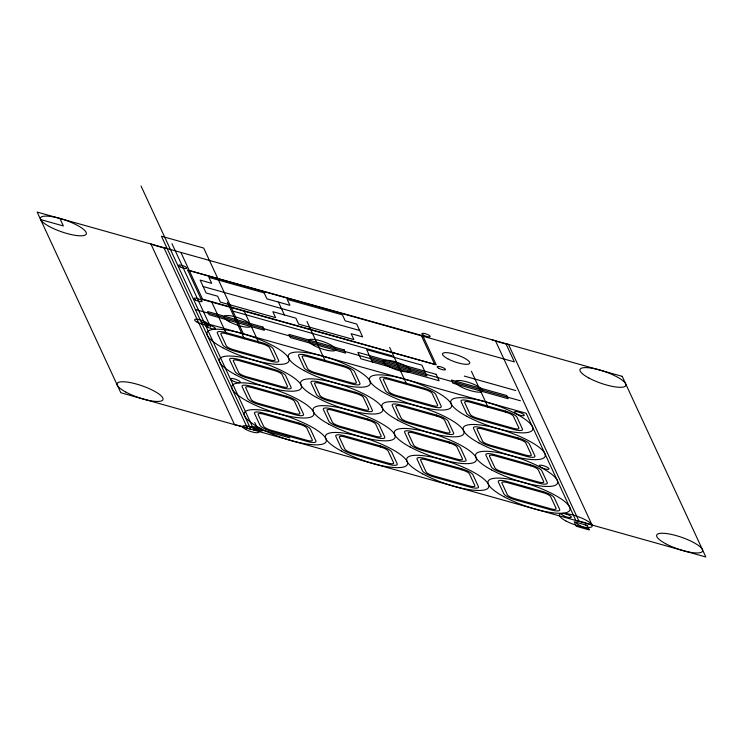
<?xml version="1.0" encoding="UTF-8"?>
<svg xmlns="http://www.w3.org/2000/svg" width="743" height="743" viewBox="0 0 743 743"><rect width="100%" height="100%" fill="white"/><g stroke="black" fill="none" stroke-linecap="round" stroke-linejoin="round"><path stroke-width="1.11" d="M40.624 219.566L63.378 225.956L59.904 218.451M189.344 270.656L514.379 361.915L505.937 343.693M203.136 286.529L359.668 330.486M232.884 311.113L392.146 355.832M464.31 376.097L515.661 390.512M370.153 357.179L425.405 372.698L426.891 375.912L371.639 360.392M195.372 309.506L520.406 400.765M201.158 321.998L526.193 413.266L575.834 520.49A30.259 7.625 19.2 0 1 592.087 525.05L508.453 344.399A30.259 7.625 19.2 0 1 492.2 339.83M202.152 324.143L208.653 325.963M226.392 333.746L262.149 343.786A6.938 1.746 19.2 0 1 269.644 347.752L275.105 359.556A6.938 1.746 19.2 0 1 269.588 359.872L233.841 349.832A6.938 1.746 19.2 0 1 226.346 345.866L220.885 334.071A6.938 1.746 19.2 0 1 226.392 333.746L211.504 301.574M249.555 426.547L289.844 437.859M587.453 525.97L585.605 525.013M495.451 340.749L579.085 521.4M471.424 371.305L488.049 407.21M421.439 335.827L434.618 364.284L202.514 299.113L180.902 252.425M424.662 371.082L421.913 365.157L366.661 349.637L372.382 362.008M389.666 347.418L406.783 384.4M306.97 321.505L325.527 361.581M278.43 302.076L284.383 314.939M244.001 310.704L258.898 342.876M243.416 333.858L203.703 248.078L161.445 236.218L250.8 429.231A30.259 7.625 19.2 0 0 234.547 424.662L150.913 244.001A30.259 7.625 19.2 0 0 167.166 248.571M227.312 302.141L244.271 338.771M171.977 243.685L210.529 326.957M254.784 422.563L258.926 431.507M141.031 186.001L254.05 430.141M163.915 247.651L247.549 428.312M588.939 529.183A12.139 3.056 19.2 0 1 575.825 522.236M187.7 270.09L200.889 298.658L202.152 299.448L436.252 364.85L423.064 336.282L421.801 335.492L187.719 270.062M622.216 376.339L37.15 212.061L120.784 392.722L705.85 556.999L622.216 376.339M264.174 292.909L208.922 277.399L211.662 283.324L200.164 280.092L206.117 292.965L217.625 296.197L220.365 302.122L275.625 317.642L272.876 311.707L295.89 318.171L298.63 324.097L353.891 339.616L351.142 333.681L362.649 336.913L356.696 324.05L345.189 320.818L342.439 314.883L287.188 299.373L289.928 305.299L266.923 298.844L264.174 292.909M436.169 374.314L357.903 352.34L360.875 358.776L439.141 380.75L436.169 374.314M262.892 327.059L207.631 311.549L209.117 314.763L264.378 330.282L262.892 327.059M344.148 349.879L288.888 334.359L290.383 337.582L345.634 353.092L344.148 349.879M506.661 395.508L451.41 379.998L452.896 383.212L508.156 398.731L506.661 395.508M261.601 342.607L225.844 332.567A10.755 2.712 19.2 0 0 217.309 333.059L222.77 344.854A10.755 2.712 19.2 0 0 234.389 351.012L270.136 361.052A10.755 2.712 19.2 0 0 278.681 360.559L273.22 348.764A10.755 2.712 19.2 0 0 261.601 342.607M342.857 365.426L307.11 355.386A10.755 2.712 19.2 0 0 298.565 355.878L304.026 367.674A10.755 2.712 19.2 0 0 315.645 373.831L351.402 383.871A10.755 2.712 19.2 0 0 359.937 383.369L354.476 371.574A10.755 2.712 19.2 0 0 342.857 365.426M424.123 388.236L388.366 378.196A10.755 2.712 19.2 0 0 379.831 378.698L385.292 390.493A10.755 2.712 19.2 0 0 396.901 396.641L432.658 406.681A10.755 2.712 19.2 0 0 441.193 406.189L435.732 394.394A10.755 2.712 19.2 0 0 424.123 388.236M505.379 411.055L469.622 401.016A10.755 2.712 19.2 0 0 461.087 401.508L466.548 413.303A10.755 2.712 19.2 0 0 478.158 419.461L513.915 429.5A10.755 2.712 19.2 0 0 522.45 428.999L516.989 417.204A10.755 2.712 19.2 0 0 505.379 411.055M343.405 366.605L307.648 356.566A6.938 1.746 19.2 0 0 302.141 356.881L307.602 368.677A6.938 1.746 19.2 0 0 315.097 372.652L350.854 382.691A6.938 1.746 19.2 0 0 356.361 382.366L350.9 370.571A6.938 1.746 19.2 0 0 343.405 366.605M424.662 389.416L388.914 379.376A6.938 1.746 19.2 0 0 383.407 379.701L388.868 391.496A6.938 1.746 19.2 0 0 396.353 395.462L432.11 405.502A6.938 1.746 19.2 0 0 437.618 405.186L432.157 393.391A6.938 1.746 19.2 0 0 424.662 389.416M505.927 412.235L470.17 402.195A6.938 1.746 19.2 0 0 464.663 402.511L470.124 414.306A6.938 1.746 19.2 0 0 477.619 418.281L513.367 428.321A6.938 1.746 19.2 0 0 518.874 427.996L513.413 416.201A6.938 1.746 19.2 0 0 505.927 412.235M274.009 369.41L238.262 359.38A10.755 2.712 19.2 0 0 229.717 359.872L235.178 371.667A10.755 2.712 19.2 0 0 246.797 377.815L282.554 387.855A10.755 2.712 19.2 0 0 291.089 387.363L285.628 375.568A10.755 2.712 19.2 0 0 274.009 369.41M355.265 392.23L319.518 382.19A10.755 2.712 19.2 0 0 310.983 382.682L316.444 394.477A10.755 2.712 19.2 0 0 328.053 400.635L363.81 410.675A10.755 2.712 19.2 0 0 372.345 410.182L366.884 398.387A10.755 2.712 19.2 0 0 355.265 392.23M436.531 415.049L400.774 405.009A10.755 2.712 19.2 0 0 392.239 405.502L397.7 417.297A10.755 2.712 19.2 0 0 409.309 423.454L445.066 433.494A10.755 2.712 19.2 0 0 453.601 432.993L448.14 421.197A10.755 2.712 19.2 0 0 436.531 415.049M517.787 437.859L482.031 427.819A10.755 2.712 19.2 0 0 473.495 428.321L478.956 440.116A10.755 2.712 19.2 0 0 490.575 446.264L526.323 456.304A10.755 2.712 19.2 0 0 534.867 455.812L529.406 444.017A10.755 2.712 19.2 0 0 517.787 437.859M274.557 370.59L238.8 360.559A6.938 1.746 19.2 0 0 233.293 360.875L238.754 372.67A6.938 1.746 19.2 0 0 246.249 376.636L282.006 386.676A6.938 1.746 19.2 0 0 287.513 386.36L282.052 374.565A6.938 1.746 19.2 0 0 274.557 370.59M355.813 393.409L320.066 383.369A6.938 1.746 19.2 0 0 314.558 383.694L320.01 395.49A6.938 1.746 19.2 0 0 327.505 399.455L363.262 409.495A6.938 1.746 19.2 0 0 368.769 409.179L363.308 397.384A6.938 1.746 19.2 0 0 355.813 393.409M437.079 416.229L401.322 406.189A6.938 1.746 19.2 0 0 395.815 406.505L401.276 418.3A6.938 1.746 19.2 0 0 408.771 422.275L444.518 432.315A6.938 1.746 19.2 0 0 450.026 431.989L444.565 420.194A6.938 1.746 19.2 0 0 437.079 416.229M518.335 439.039L482.579 428.999A6.938 1.746 19.2 0 0 477.071 429.324L482.532 441.119A6.938 1.746 19.2 0 0 490.027 445.085L525.784 455.125A6.938 1.746 19.2 0 0 531.291 454.809L525.83 443.014A6.938 1.746 19.2 0 0 518.335 439.039M286.417 396.223L250.67 386.184A10.755 2.712 19.2 0 0 242.134 386.676L247.586 398.471A10.755 2.712 19.2 0 0 259.205 404.629L294.962 414.668A10.755 2.712 19.2 0 0 303.497 414.167L298.036 402.372A10.755 2.712 19.2 0 0 286.417 396.223M367.683 419.033L331.926 409.003A10.755 2.712 19.2 0 0 323.391 409.495L328.852 421.29A10.755 2.712 19.2 0 0 340.461 427.439L376.218 437.478A10.755 2.712 19.2 0 0 384.753 436.986L379.292 425.191A10.755 2.712 19.2 0 0 367.683 419.033M448.939 441.853L413.182 431.813A10.755 2.712 19.2 0 0 404.647 432.305L410.108 444.11A10.755 2.712 19.2 0 0 421.727 450.258L457.474 460.298A10.755 2.712 19.2 0 0 466.019 459.806L460.558 448.01A10.755 2.712 19.2 0 0 448.939 441.853M530.196 464.672L494.448 454.632A10.755 2.712 19.2 0 0 485.903 455.125L491.364 466.92A10.755 2.712 19.2 0 0 502.983 473.077L538.74 483.117A10.755 2.712 19.2 0 0 547.275 482.616L541.814 470.821A10.755 2.712 19.2 0 0 530.196 464.672M286.965 397.403L251.218 387.363A6.938 1.746 19.2 0 0 245.71 387.679L251.162 399.474A6.938 1.746 19.2 0 0 258.657 403.449L294.414 413.489A6.938 1.746 19.2 0 0 299.921 413.164L294.46 401.369A6.938 1.746 19.2 0 0 286.965 397.403M368.231 420.213L332.474 410.182A6.938 1.746 19.2 0 0 326.966 410.498L332.427 422.293A6.938 1.746 19.2 0 0 339.923 426.259L375.67 436.299A6.938 1.746 19.2 0 0 381.178 435.983L375.717 424.188A6.938 1.746 19.2 0 0 368.231 420.213M449.487 443.032L413.73 432.993A6.938 1.746 19.2 0 0 408.223 433.318L413.684 445.113A6.938 1.746 19.2 0 0 421.179 449.078L456.936 459.118A6.938 1.746 19.2 0 0 462.443 458.803L456.982 447.007A6.938 1.746 19.2 0 0 449.487 443.032M530.743 465.852L494.987 455.812A6.938 1.746 19.2 0 0 489.479 456.128L494.94 467.923A6.938 1.746 19.2 0 0 502.435 471.898L538.192 481.938A6.938 1.746 19.2 0 0 543.7 481.613L538.238 469.817A6.938 1.746 19.2 0 0 530.743 465.852M298.835 423.027L263.078 412.987A10.755 2.712 19.2 0 0 254.543 413.489L260.004 425.284A10.755 2.712 19.2 0 0 271.613 431.432L307.37 441.472A10.755 2.712 19.2 0 0 315.905 440.98L310.444 429.185A10.755 2.712 19.2 0 0 298.835 423.027M380.091 445.846L344.334 435.807A10.755 2.712 19.2 0 0 335.799 436.299L341.26 448.094A10.755 2.712 19.2 0 0 352.879 454.252L388.626 464.291A10.755 2.712 19.2 0 0 397.171 463.79L391.71 451.995A10.755 2.712 19.2 0 0 380.091 445.846M461.347 468.666L425.6 458.626A10.755 2.712 19.2 0 0 417.055 459.118L422.516 470.913A10.755 2.712 19.2 0 0 434.135 477.062L469.892 487.102A10.755 2.712 19.2 0 0 478.427 486.609L472.966 474.814A10.755 2.712 19.2 0 0 461.347 468.666M542.613 491.476L506.856 481.436A10.755 2.712 19.2 0 0 498.321 481.938L503.782 493.733A10.755 2.712 19.2 0 0 515.391 499.881L551.148 509.921A10.755 2.712 19.2 0 0 559.683 509.429L554.222 497.634A10.755 2.712 19.2 0 0 542.613 491.476M299.373 424.207L263.626 414.167A6.938 1.746 19.2 0 0 258.118 414.492L263.579 426.287A6.938 1.746 19.2 0 0 271.074 430.253L306.822 440.293A6.938 1.746 19.2 0 0 312.329 439.977L306.868 428.182A6.938 1.746 19.2 0 0 299.373 424.207M380.639 447.026L344.882 436.986A6.938 1.746 19.2 0 0 339.375 437.302L344.836 449.097A6.938 1.746 19.2 0 0 352.331 453.072L388.087 463.112A6.938 1.746 19.2 0 0 393.595 462.787L388.134 450.992A6.938 1.746 19.2 0 0 380.639 447.026M461.895 469.845L426.138 459.806A6.938 1.746 19.2 0 0 420.631 460.121L426.092 471.916A6.938 1.746 19.2 0 0 433.587 475.882L469.344 485.922A6.938 1.746 19.2 0 0 474.851 485.606L469.39 473.811A6.938 1.746 19.2 0 0 461.895 469.845M543.152 492.655L507.404 482.616A6.938 1.746 19.2 0 0 501.896 482.941L507.358 494.736A6.938 1.746 19.2 0 0 514.843 498.702L550.6 508.741A6.938 1.746 19.2 0 0 556.108 508.426L550.647 496.63A6.938 1.746 19.2 0 0 543.152 492.655M587.202 525.431L574.218 521.781L576.299 526.276L589.283 529.926L587.202 525.431M207.511 327.078A5.201 1.31 19.2 0 0 215.414 328.731A5.201 1.31 19.2 0 0 208.653 325.072A5.201 1.31 19.2 0 0 207.511 327.078M447.806 358.804A14.396 3.631 19.2 0 0 469.669 363.355A14.396 3.631 19.2 0 0 450.964 353.25A14.396 3.631 19.2 0 0 447.806 358.804M460.716 386.676A14.396 3.631 19.2 0 0 482.579 391.236A14.396 3.631 19.2 0 0 463.873 381.131A14.396 3.631 19.2 0 0 460.716 386.676M388.552 366.42A14.396 3.631 19.2 0 0 410.424 370.98A14.396 3.631 19.2 0 0 391.719 360.875A14.396 3.631 19.2 0 0 388.552 366.42M313.797 345.43A14.396 3.631 19.2 0 0 335.66 349.99A14.396 3.631 19.2 0 0 316.955 339.885A14.396 3.631 19.2 0 0 313.797 345.43M229.29 321.7A14.396 3.631 19.2 0 0 251.153 326.261A14.396 3.631 19.2 0 0 232.448 316.156A14.396 3.631 19.2 0 0 229.29 321.7M260.096 428.228A43.354 10.931 19.2 0 0 325.954 441.955A43.354 10.931 19.2 0 0 269.616 411.52A43.354 10.931 19.2 0 0 260.096 428.228M341.362 451.038A43.354 10.931 19.2 0 0 407.21 464.765A43.354 10.931 19.2 0 0 350.872 434.33A43.354 10.931 19.2 0 0 341.362 451.038M247.688 401.415A43.354 10.931 19.2 0 0 313.546 415.142A43.354 10.931 19.2 0 0 257.208 384.707A43.354 10.931 19.2 0 0 247.688 401.415M422.618 473.858A43.354 10.931 19.2 0 0 488.476 487.584A43.354 10.931 19.2 0 0 432.129 457.149A43.354 10.931 19.2 0 0 422.618 473.858M328.954 424.234A43.354 10.931 19.2 0 0 394.802 437.961A43.354 10.931 19.2 0 0 338.464 407.526A43.354 10.931 19.2 0 0 328.954 424.234M503.875 496.677A43.354 10.931 19.2 0 0 569.732 510.404A43.354 10.931 19.2 0 0 513.394 479.969A43.354 10.931 19.2 0 0 503.875 496.677M410.21 447.054A43.354 10.931 19.2 0 0 476.068 460.781A43.354 10.931 19.2 0 0 419.721 430.336A43.354 10.931 19.2 0 0 410.21 447.054M491.467 469.864A43.354 10.931 19.2 0 0 557.324 483.591A43.354 10.931 19.2 0 0 500.977 453.156A43.354 10.931 19.2 0 0 491.467 469.864M235.28 374.611A43.354 10.931 19.2 0 0 301.138 388.338A43.354 10.931 19.2 0 0 244.791 357.903A43.354 10.931 19.2 0 0 235.28 374.611M316.537 397.421A43.354 10.931 19.2 0 0 382.394 411.158A43.354 10.931 19.2 0 0 326.056 380.713A43.354 10.931 19.2 0 0 316.537 397.421M397.802 420.241A43.354 10.931 19.2 0 0 463.651 433.968A43.354 10.931 19.2 0 0 407.313 403.533A43.354 10.931 19.2 0 0 397.802 420.241M479.059 443.06A43.354 10.931 19.2 0 0 544.916 456.787A43.354 10.931 19.2 0 0 488.569 426.352A43.354 10.931 19.2 0 0 479.059 443.06M222.872 347.798A43.354 10.931 19.2 0 0 288.721 361.535A43.354 10.931 19.2 0 0 232.383 331.09A43.354 10.931 19.2 0 0 222.872 347.798M304.128 370.618A43.354 10.931 19.2 0 0 369.986 384.345A43.354 10.931 19.2 0 0 313.639 353.909A43.354 10.931 19.2 0 0 304.128 370.618M385.385 393.437A43.354 10.931 19.2 0 0 451.242 407.164A43.354 10.931 19.2 0 0 394.904 376.729A43.354 10.931 19.2 0 0 385.385 393.437M466.65 416.247A43.354 10.931 19.2 0 0 532.499 429.983A43.354 10.931 19.2 0 0 476.161 399.539A43.354 10.931 19.2 0 0 466.65 416.247M197.136 322.156A6.938 1.746 19.2 0 0 207.678 324.357A6.938 1.746 19.2 0 0 198.66 319.481A6.938 1.746 19.2 0 0 197.136 322.156M245.775 429.426A8.675 2.183 19.2 0 0 258.945 432.175A8.675 2.183 19.2 0 0 247.679 426.083A8.675 2.183 19.2 0 0 245.775 429.426M254.673 428.943A5.201 1.31 19.2 0 0 262.576 430.596A5.201 1.31 19.2 0 0 255.815 426.946A5.201 1.31 19.2 0 0 254.673 428.943M232.327 380.695A5.201 1.31 19.2 0 0 240.23 382.339A5.201 1.31 19.2 0 0 233.469 378.689A5.201 1.31 19.2 0 0 232.327 380.695M541.118 467.393A5.201 1.31 19.2 0 0 549.021 469.047A5.201 1.31 19.2 0 0 542.26 465.387A5.201 1.31 19.2 0 0 541.118 467.393M516.292 413.777A5.201 1.31 19.2 0 0 524.196 415.43A5.201 1.31 19.2 0 0 517.434 411.771A5.201 1.31 19.2 0 0 516.292 413.777M563.454 515.651A5.201 1.31 19.2 0 0 571.358 517.295A5.201 1.31 19.2 0 0 564.596 513.645A5.201 1.31 19.2 0 0 563.454 515.651M438.741 368.277A4.402 1.114 19.2 0 0 445.438 369.67A4.402 1.114 19.2 0 0 439.717 366.578A4.402 1.114 19.2 0 0 438.741 368.277M423.491 335.214A4.402 1.114 19.2 0 0 430.132 336.56A4.402 1.114 19.2 0 0 424.318 333.468A4.402 1.114 19.2 0 0 423.491 335.214M180.122 266.876A4.402 1.114 19.2 0 0 186.799 268.251A4.402 1.114 19.2 0 0 181.051 265.158A4.402 1.114 19.2 0 0 180.122 266.876M195.474 299.977A4.402 1.114 19.2 0 0 202.124 301.333A4.402 1.114 19.2 0 0 196.338 298.249A4.402 1.114 19.2 0 0 195.474 299.977M565.785 520.889A17.34 4.374 19.2 0 0 592.125 526.378A17.34 4.374 19.2 0 0 569.593 514.202A17.34 4.374 19.2 0 0 565.785 520.889M49.307 226.513A24.278 6.12 19.2 0 0 86.188 234.203A24.278 6.12 19.2 0 0 54.638 217.16A24.278 6.12 19.2 0 0 49.307 226.513M125.994 392.165A24.278 6.12 19.2 0 0 162.875 399.845A24.278 6.12 19.2 0 0 131.325 382.803A24.278 6.12 19.2 0 0 125.994 392.165M665.682 543.727A24.278 6.12 19.2 0 0 702.451 551.306A24.278 6.12 19.2 0 0 670.734 534.273A24.278 6.12 19.2 0 0 665.682 543.727M588.865 378.011A24.278 6.12 19.2 0 0 625.745 385.701A24.278 6.12 19.2 0 0 594.196 368.658A24.278 6.12 19.2 0 0 588.865 378.011"/></g></svg>
